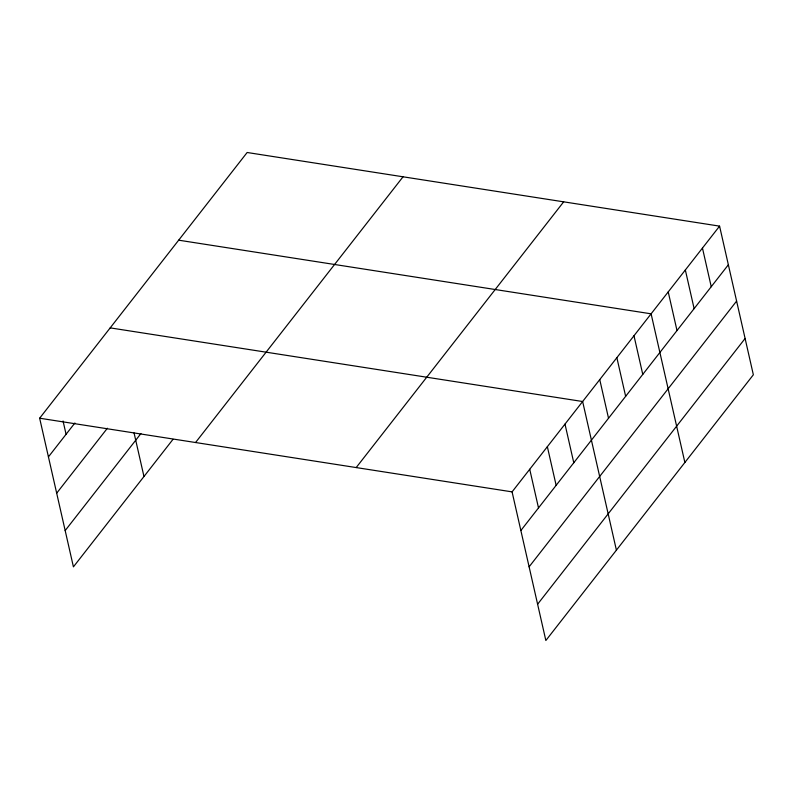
<?xml version="1.0" encoding="UTF-8"?>
<svg xmlns="http://www.w3.org/2000/svg" width="793" height="793" viewBox="0 0 793 793"><rect width="100%" height="100%" fill="white"/><g stroke="black" fill="none" stroke-linecap="round" stroke-linejoin="round"><path stroke-width="1.19" d="M172.993 439.342L73.422 566.866L39.65 418.218L247.148 152.494L719.578 226.134L753.35 374.782L545.852 640.506L512.08 491.868L719.578 226.134M48.432 456.877L74.889 422.996M56.68 493.177L107.382 428.23M65.175 530.567L140.936 433.553M195.554 442.524L403.052 176.789M356.186 467.563L563.674 201.828M520.862 530.517L728.361 264.783M529.109 566.817L736.608 301.082M537.604 604.216L745.103 338.482M178.673 240.18L651.103 313.82L684.874 462.468M110.197 327.876L582.637 401.516L616.409 550.164M39.65 418.218L512.08 491.868M702.459 248.05L711.242 286.709M685.34 269.977L694.123 308.626M668.221 291.903L677.004 330.552M633.984 335.746L642.766 374.395M616.865 357.673L625.647 396.322M599.746 379.589L608.528 418.248M564.993 424.106L573.775 462.755M547.358 446.687L556.141 485.346M529.724 469.278L538.506 507.926M134.076 432.988L143.969 476.524M63.053 421.004L66.067 434.286"/></g></svg>
